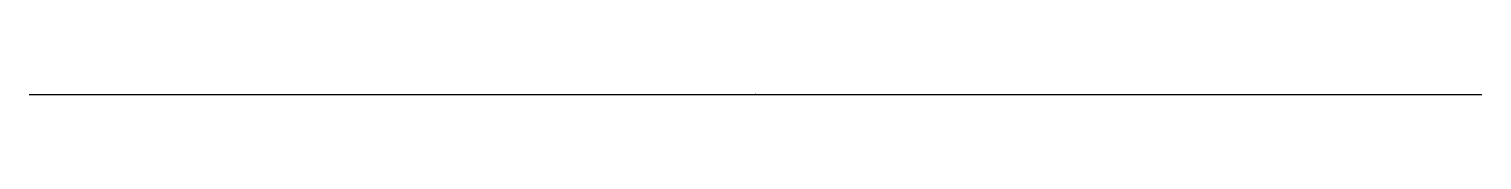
# Model space of a CAD drawing. Header units: inches. Extents: x 0 to 10, y 0 to 0.
import ezdxf

# ---------------------------------------------------------------- set-up
doc = ezdxf.new("R2010")
doc.units = ezdxf.units.IN

msp = doc.modelspace()

# ---------------------------------------------------------------- linework, layer by layer
msp.add_line((0, 0), (10, 0))
msp.add_point((5, 0))

doc.saveas('drawing.dxf')
